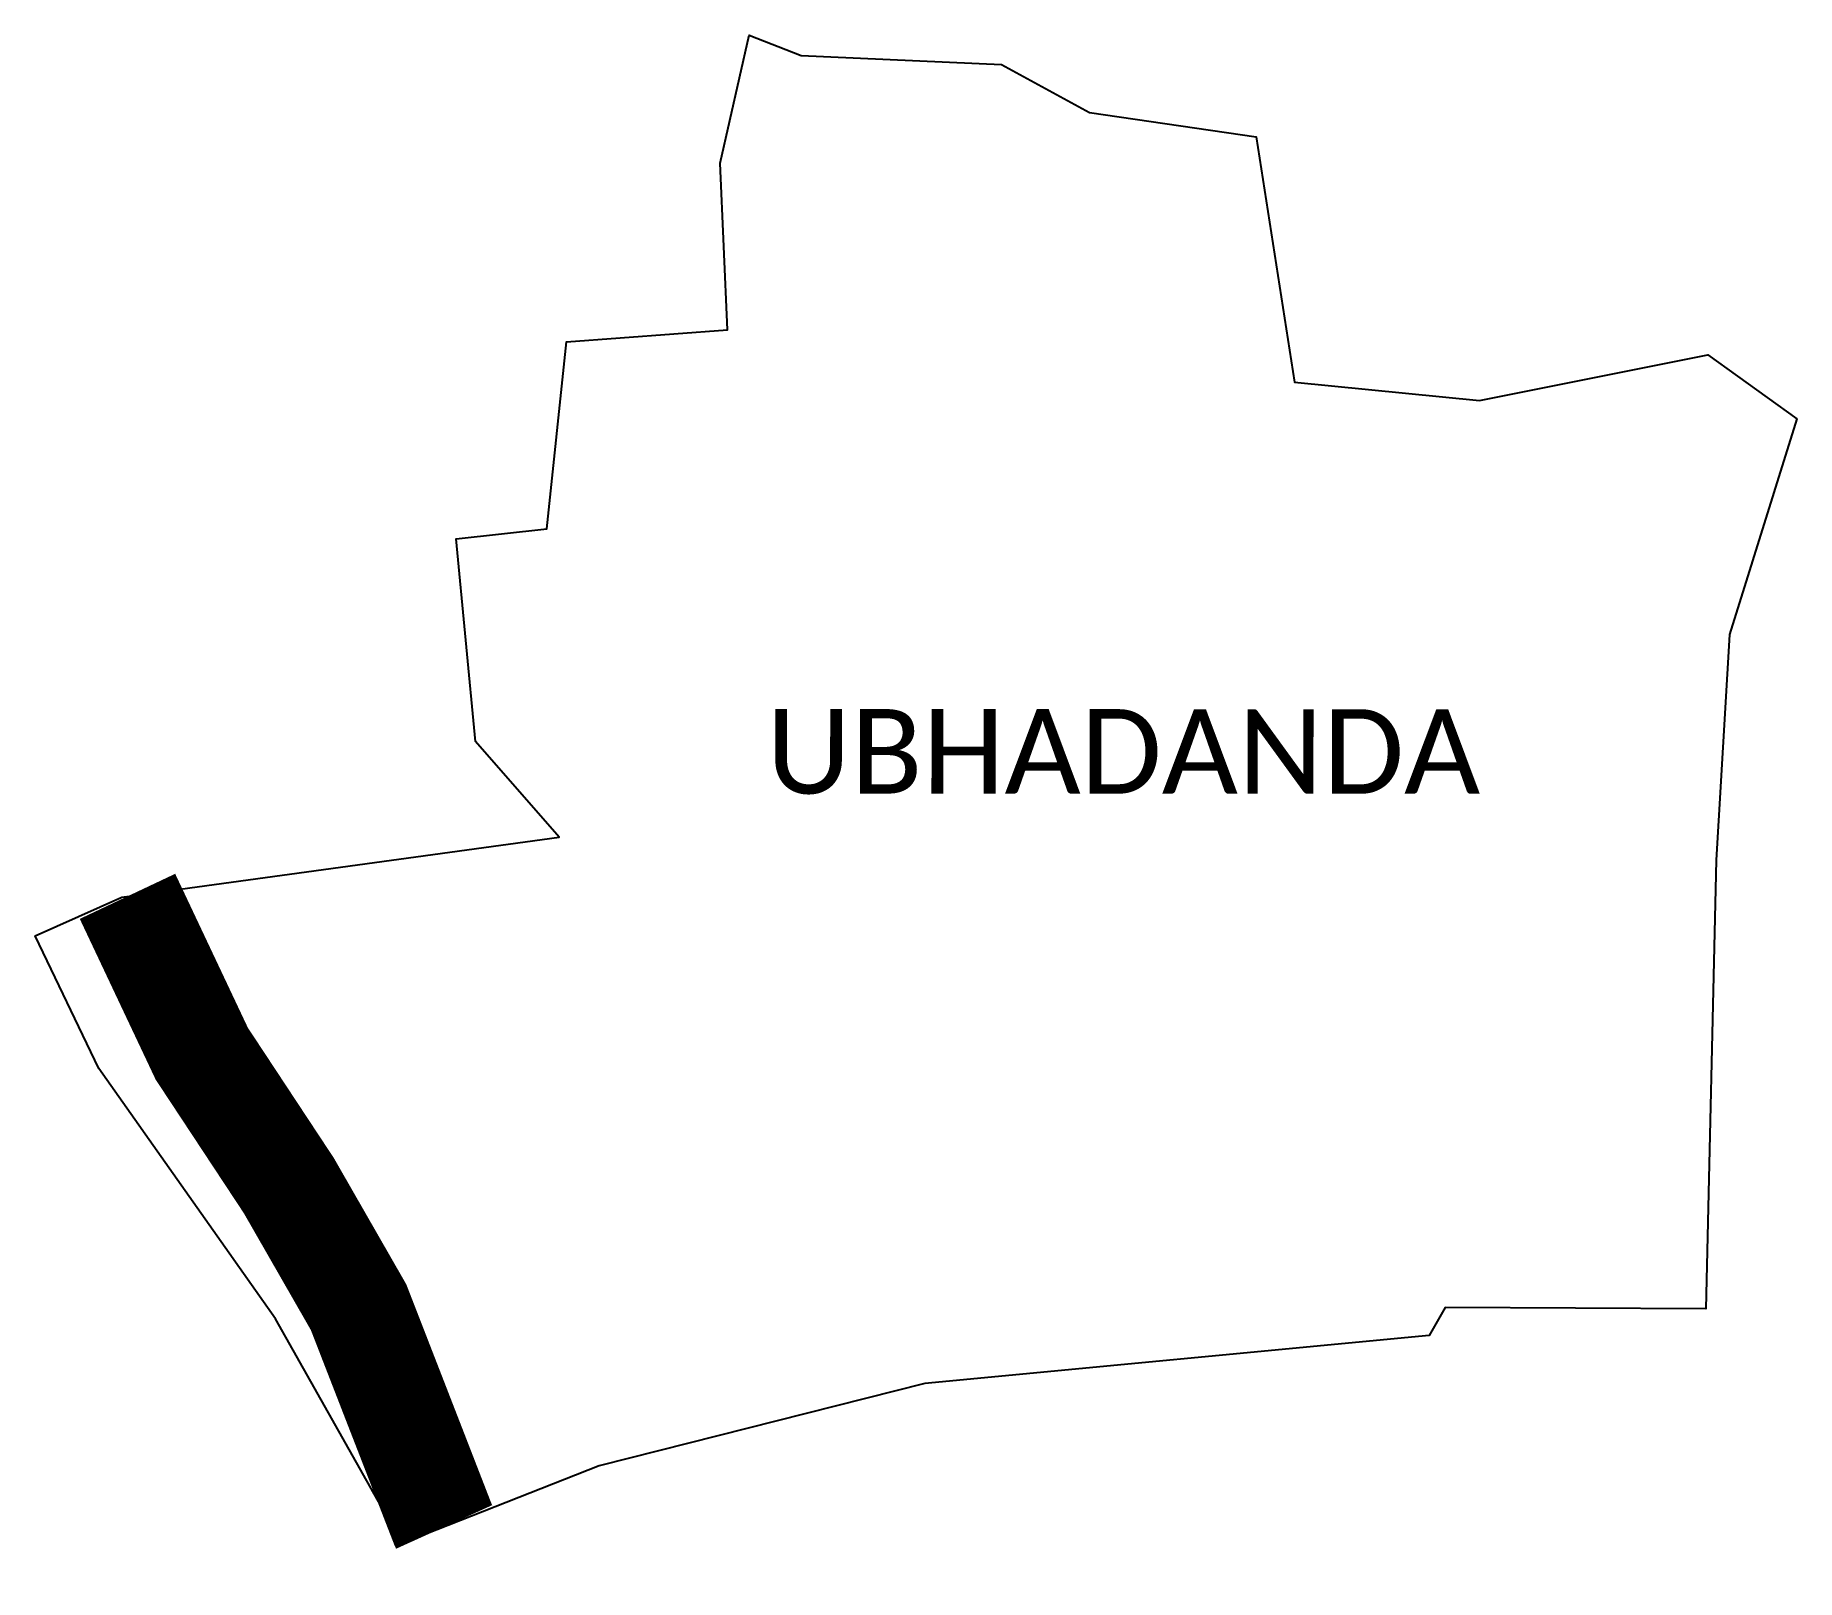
# Model space of a CAD drawing. Header units: metres. Extents: x 352953 to 353788, y 1752569 to 1753301.
import ezdxf

# ---------------------------------------------------------------- set-up
doc = ezdxf.new("R2010")
doc.units = ezdxf.units.M
doc.layers.add('NATURALLY PROTECTED', color=3, linetype='Continuous')
doc.layers.add('VILLAGE NAME', color=250, linetype='Continuous')

msp = doc.modelspace()

# ---------------------------------------------------------------- linework, layer by layer
at = {"color": 3}
for points in [[(353452.49, 1753264.04), (353531.5, 1753252.55), (353549.65, 1753136.39), (353637.38, 1753127.62), (353745.56, 1753149.3), (353787.68, 1753118.98), (353755.78, 1753016.82), (353749.47, 1752910.01), (353744.64, 1752697.48), (353621.03, 1752698.05), (353613.5, 1752684.85), (353374.54, 1752662.09), (353220.2, 1752623.09), (353126.86, 1752586.26), (353066.91, 1752692.65), (352983.15, 1752811.33), (352953.04, 1752874.07), (352994.06, 1752892.45), (353201.22, 1752920.92), (353161.68, 1752966.2), (353152.56, 1753062.16), (353195.48, 1753066.88), (353204.74, 1753155.42), (353281, 1753161.14), (353277.63, 1753240.11), (353291.32, 1753300.66), (353315.91, 1753291.07), (353410.83, 1753286.81)], [(353410.83, 1753286.81), (353452.49, 1753264.04)]]:
    msp.add_lwpolyline(points, dxfattribs=at)
at = {"layer": 'NATURALLY PROTECTED', "color": 116, "true_color": 0x136734, "const_width": 50, "flags": 128}
msp.add_lwpolyline([(352996.75, 1752892.82), (353031.94, 1752818.31), (353073.22, 1752755.78), (353106.25, 1752698.21), (353130.82, 1752635), (353146.11, 1752595.63), (353146.79, 1752594.13)], dxfattribs=at)

# ---------------------------------------------------------------- texts
at = {"layer": 'VILLAGE NAME', "insert": (353299.47, 1752981.54), "char_height": 40.0374, "attachment_point": 1, "rotation": 359.9793}
msp.add_mtext_dynamic_manual_height_columns('{\\fCalibri|b0|i0|c0|p34;UBHADANDA}', width=671.3793, gutter_width=340.19, heights=[0], dxfattribs=at)

doc.saveas('drawing.dxf')
